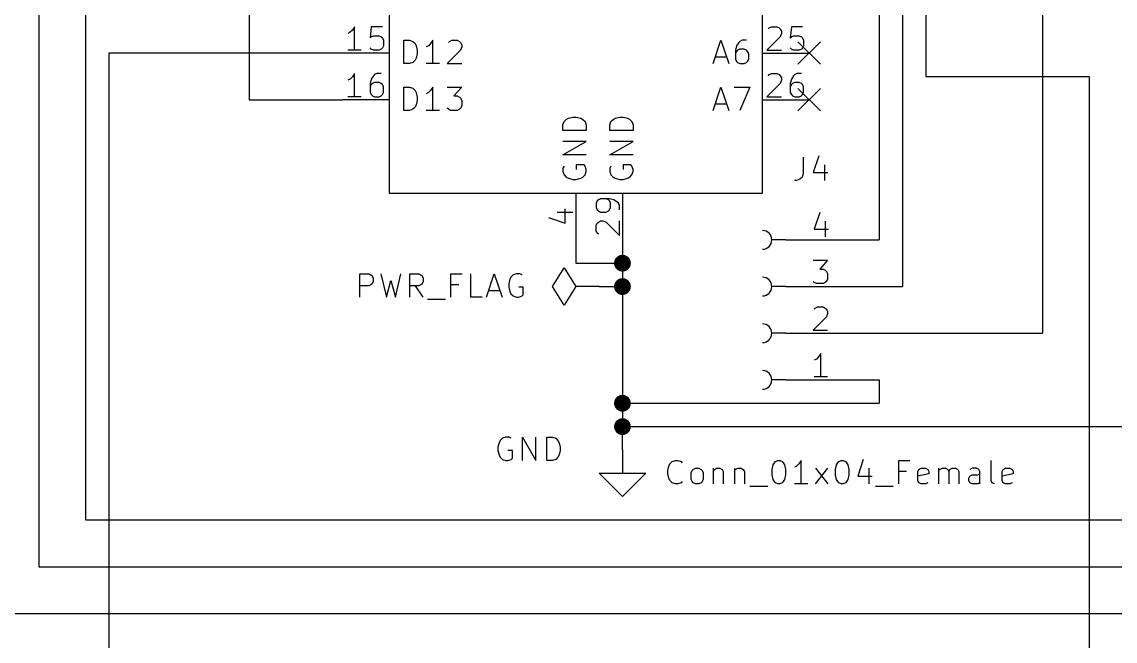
# Model space of a CAD drawing. Extents: x 0.4 to 11.3, y -7.9 to -0.4.
# Drawn here: x 1.713 to 4.055, y -5.359 to -4.033 of the extents above; entities that cross this region are included whole.
import ezdxf

# ---------------------------------------------------------------- set-up
doc = ezdxf.new("R2010")
doc.units = 0
doc.header["$MEASUREMENT"] = 0
for name, color, linetype in [('BLUE2', 5, 'CONTINUOUS'), ('CYAN2', 4, 'CONTINUOUS'), ('GREEN3', 91, 'CONTINUOUS'), ('LYELLOW', 51, 'CONTINUOUS'), ('RED2', 1, 'CONTINUOUS'), ('RED3', 11, 'CONTINUOUS')]:
    doc.layers.add(name, color=color, linetype=linetype)

msp = doc.modelspace()

# ---------------------------------------------------------------- linework, layer by layer
at = {"layer": 'BLUE2', "linetype": 'CONTINUOUS'}
for p, q in [((3.376, -4.076), (3.424, -4.124)), ((3.424, -4.076), (3.376, -4.124)), ((3.376, -4.176), (3.424, -4.224)), ((3.424, -4.176), (3.376, -4.224))]:
    msp.add_line(p, q, dxfattribs=at)
at = {"layer": 'CYAN2', "linetype": 'CONTINUOUS'}
for p, q in [((2.5319, -4.12262), (2.5319, -4.07262)), ((2.5319, -4.07262), (2.54381, -4.07262)), ((2.54381, -4.07262), (2.55095, -4.075)), ((2.55095, -4.075), (2.55571, -4.07976)), ((2.59381, -4.07262), (2.58905, -4.07976)), ((2.59381, -4.12262), (2.59381, -4.07262)), ((2.62714, -4.07738), (2.62952, -4.075)), ((2.62952, -4.075), (2.63428, -4.07262)), ((2.63428, -4.07262), (2.64619, -4.07262)), ((2.64619, -4.07262), (2.65095, -4.075)), ((2.65095, -4.075), (2.65333, -4.07738)), ((3.19428, -4.12262), (3.21095, -4.07262)), ((3.21095, -4.07262), (3.22762, -4.12262)), ((3.25143, -4.075), (3.24905, -4.07738)), ((3.25619, -4.07262), (3.25143, -4.075)), ((3.26571, -4.07262), (3.25619, -4.07262)), ((2.55571, -4.07976), (2.55809, -4.08452)), ((2.55809, -4.08452), (2.56047, -4.09405)), ((2.56047, -4.09405), (2.56047, -4.10119)), ((2.58428, -4.08452), (2.57952, -4.0869)), ((2.58905, -4.07976), (2.58428, -4.08452)), ((2.65333, -4.09405), (2.62476, -4.12262)), ((2.65333, -4.07738), (2.65571, -4.08214)), ((2.65571, -4.0869), (2.65333, -4.09405)), ((2.65571, -4.08214), (2.65571, -4.0869)), ((3.24428, -4.08452), (3.2419, -4.09405)), ((3.2419, -4.09405), (3.2419, -4.11309)), ((3.24428, -4.09643), (3.2419, -4.10119)), ((3.24905, -4.07738), (3.24428, -4.08452)), ((3.24667, -4.09405), (3.24428, -4.09643)), ((3.25143, -4.09167), (3.24667, -4.09405)), ((3.26095, -4.09167), (3.25143, -4.09167)), ((3.26571, -4.09405), (3.26095, -4.09167)), ((3.26809, -4.09643), (3.26571, -4.09405)), ((3.27047, -4.10119), (3.26809, -4.09643)), ((2.55095, -4.12024), (2.54381, -4.12262)), ((2.55571, -4.11547), (2.55095, -4.12024)), ((2.55809, -4.11071), (2.55571, -4.11547)), ((2.56047, -4.10119), (2.55809, -4.11071)), ((3.19905, -4.10833), (3.22285, -4.10833)), ((3.2419, -4.11309), (3.24428, -4.11785)), ((3.24428, -4.11785), (3.24667, -4.12024)), ((3.24667, -4.12024), (3.25143, -4.12262)), ((3.26095, -4.12262), (3.26571, -4.12024)), ((3.26571, -4.12024), (3.26809, -4.11785)), ((3.26809, -4.11785), (3.27047, -4.11309)), ((3.27047, -4.11309), (3.27047, -4.10119)), ((2.54381, -4.12262), (2.5319, -4.12262)), ((2.60809, -4.12262), (2.57952, -4.12262)), ((2.62476, -4.12262), (2.65571, -4.12262)), ((3.25143, -4.12262), (3.26095, -4.12262)), ((2.5319, -4.22262), (2.5319, -4.17262)), ((2.5319, -4.17262), (2.54381, -4.17262)), ((2.54381, -4.17262), (2.55095, -4.175)), ((2.55095, -4.175), (2.55571, -4.17976)), ((2.55571, -4.17976), (2.55809, -4.18452)), ((2.55809, -4.18452), (2.56047, -4.19405)), ((2.58428, -4.18452), (2.57952, -4.1869)), ((2.58905, -4.17976), (2.58428, -4.18452)), ((2.59381, -4.17262), (2.58905, -4.17976)), ((2.59381, -4.22262), (2.59381, -4.17262)), ((2.62476, -4.17262), (2.65571, -4.17262)), ((2.65571, -4.17262), (2.63905, -4.19167)), ((2.63905, -4.19167), (2.64619, -4.19167)), ((2.64619, -4.19167), (2.65095, -4.19405)), ((3.19428, -4.22262), (3.21095, -4.17262)), ((3.21095, -4.17262), (3.22762, -4.22262)), ((3.23952, -4.17262), (3.27285, -4.17262)), ((3.27285, -4.17262), (3.25143, -4.22262)), ((2.55571, -4.21547), (2.55095, -4.22024)), ((2.55809, -4.21071), (2.55571, -4.21547)), ((2.56047, -4.20119), (2.55809, -4.21071)), ((2.56047, -4.19405), (2.56047, -4.20119)), ((2.65095, -4.19405), (2.65333, -4.19643)), ((2.65333, -4.19643), (2.65571, -4.20119)), ((2.65571, -4.21309), (2.65333, -4.21785)), ((2.65571, -4.20119), (2.65571, -4.21309)), ((3.19905, -4.20833), (3.22285, -4.20833)), ((2.54381, -4.22262), (2.5319, -4.22262)), ((2.55095, -4.22024), (2.54381, -4.22262)), ((2.60809, -4.22262), (2.57952, -4.22262)), ((2.62714, -4.22024), (2.62476, -4.21785)), ((2.6319, -4.22262), (2.62714, -4.22024)), ((2.64619, -4.22262), (2.6319, -4.22262)), ((2.65095, -4.22024), (2.64619, -4.22262)), ((2.65333, -4.21785), (2.65095, -4.22024)), ((2.88452, -4.23952), (2.89405, -4.23714)), ((2.89405, -4.23714), (2.90119, -4.23714)), ((2.90119, -4.23714), (2.91071, -4.23952)), ((2.98452, -4.23952), (2.99405, -4.23714)), ((2.99405, -4.23714), (3.00119, -4.23714)), ((3.00119, -4.23714), (3.01071, -4.23952)), ((2.87262, -4.25381), (2.875, -4.24667)), ((2.87262, -4.26571), (2.87262, -4.25381)), ((2.875, -4.24667), (2.87976, -4.2419)), ((2.87976, -4.2419), (2.88452, -4.23952)), ((2.91071, -4.23952), (2.91547, -4.2419)), ((2.91547, -4.2419), (2.92024, -4.24667)), ((2.92024, -4.24667), (2.92262, -4.25381)), ((2.92262, -4.25381), (2.92262, -4.26571)), ((2.97262, -4.25381), (2.975, -4.24667)), ((2.97262, -4.26571), (2.97262, -4.25381)), ((2.975, -4.24667), (2.97976, -4.2419)), ((2.97976, -4.2419), (2.98452, -4.23952)), ((3.01071, -4.23952), (3.01547, -4.2419)), ((3.01547, -4.2419), (3.02024, -4.24667)), ((3.02024, -4.24667), (3.02262, -4.25381)), ((3.02262, -4.25381), (3.02262, -4.26571)), ((2.92262, -4.26571), (2.87262, -4.26571)), ((3.02262, -4.26571), (2.97262, -4.26571)), ((2.87262, -4.31809), (2.92262, -4.28952)), ((2.92262, -4.28952), (2.87262, -4.28952)), ((2.97262, -4.31809), (3.02262, -4.28952)), ((3.02262, -4.28952), (2.97262, -4.28952)), ((2.92262, -4.31809), (2.87262, -4.31809)), ((3.02262, -4.31809), (2.97262, -4.31809)), ((3.38735, -4.32262), (3.38735, -4.35833)), ((3.42068, -4.32024), (3.40878, -4.35595)), ((2.875, -4.3419), (2.87262, -4.34667)), ((2.87262, -4.34667), (2.87262, -4.35381)), ((2.87262, -4.35381), (2.875, -4.36095)), ((2.91785, -4.33952), (2.90119, -4.33952)), ((2.90119, -4.33952), (2.90119, -4.34905)), ((2.92024, -4.3419), (2.91785, -4.33952)), ((2.92262, -4.34905), (2.92024, -4.3419)), ((2.92024, -4.36095), (2.92262, -4.35381)), ((2.92262, -4.35381), (2.92262, -4.34905)), ((2.975, -4.3419), (2.97262, -4.34667)), ((2.97262, -4.34667), (2.97262, -4.35381)), ((2.97262, -4.35381), (2.975, -4.36095)), ((3.01785, -4.33952), (3.00119, -4.33952)), ((3.00119, -4.33952), (3.00119, -4.34905)), ((3.02024, -4.3419), (3.01785, -4.33952)), ((3.02262, -4.34905), (3.02024, -4.3419)), ((3.02024, -4.36095), (3.02262, -4.35381)), ((3.02262, -4.35381), (3.02262, -4.34905)), ((3.40878, -4.35595), (3.43973, -4.35595)), ((3.43259, -4.33928), (3.43259, -4.37262)), ((2.875, -4.36095), (2.87976, -4.36571)), ((2.87976, -4.36571), (2.88452, -4.36809)), ((2.88452, -4.36809), (2.89405, -4.37047)), ((2.89405, -4.37047), (2.90119, -4.37047)), ((2.90119, -4.37047), (2.91071, -4.36809)), ((2.91071, -4.36809), (2.91547, -4.36571)), ((2.91547, -4.36571), (2.92024, -4.36095)), ((2.975, -4.36095), (2.97976, -4.36571)), ((2.97976, -4.36571), (2.98452, -4.36809)), ((2.98452, -4.36809), (2.99405, -4.37047)), ((2.99405, -4.37047), (3.00119, -4.37047)), ((3.00119, -4.37047), (3.01071, -4.36809)), ((3.01071, -4.36809), (3.01547, -4.36571)), ((3.01547, -4.36571), (3.02024, -4.36095)), ((3.37306, -4.37262), (3.3683, -4.37262)), ((3.3802, -4.37024), (3.37306, -4.37262)), ((3.38496, -4.36547), (3.3802, -4.37024)), ((3.38735, -4.35833), (3.38496, -4.36547)), ((2.43735, -4.62262), (2.43735, -4.57262)), ((2.43735, -4.57262), (2.45639, -4.57262)), ((2.45639, -4.57262), (2.46116, -4.575)), ((2.46116, -4.575), (2.46354, -4.57738)), ((2.46354, -4.57738), (2.46592, -4.58214)), ((2.46592, -4.58928), (2.46354, -4.59405)), ((2.46592, -4.58214), (2.46592, -4.58928)), ((2.48258, -4.57262), (2.49449, -4.62262)), ((2.49449, -4.62262), (2.50401, -4.5869)), ((2.50401, -4.5869), (2.51354, -4.62262)), ((2.51354, -4.62262), (2.52544, -4.57262)), ((2.54449, -4.62262), (2.54449, -4.57262)), ((2.54449, -4.57262), (2.56354, -4.57262)), ((2.56354, -4.57262), (2.5683, -4.575)), ((2.5683, -4.575), (2.57068, -4.57738)), ((2.57068, -4.57738), (2.57306, -4.58214)), ((2.57306, -4.58928), (2.57068, -4.59405)), ((2.57306, -4.58214), (2.57306, -4.58928)), ((2.63258, -4.62262), (2.63258, -4.57262)), ((2.63258, -4.57262), (2.65639, -4.57262)), ((2.67544, -4.62262), (2.67544, -4.57262)), ((2.70878, -4.62262), (2.72544, -4.57262)), ((2.72544, -4.57262), (2.74211, -4.62262)), ((2.75878, -4.58452), (2.75639, -4.59405)), ((2.76116, -4.57976), (2.75878, -4.58452)), ((2.76592, -4.575), (2.76116, -4.57976)), ((2.77306, -4.57262), (2.76592, -4.575)), ((2.7802, -4.57262), (2.77306, -4.57262)), ((2.78496, -4.575), (2.7802, -4.57262)), ((2.45639, -4.59881), (2.43735, -4.59881)), ((2.46116, -4.59643), (2.45639, -4.59881)), ((2.46354, -4.59405), (2.46116, -4.59643)), ((2.56354, -4.59881), (2.54449, -4.59881)), ((2.57306, -4.62262), (2.55639, -4.59881)), ((2.5683, -4.59643), (2.56354, -4.59881)), ((2.57068, -4.59405), (2.5683, -4.59643)), ((2.64925, -4.59643), (2.63258, -4.59643)), ((2.71354, -4.60833), (2.73735, -4.60833)), ((2.75639, -4.59405), (2.75639, -4.60119)), ((2.75639, -4.60119), (2.75878, -4.61071)), ((2.75878, -4.61071), (2.76116, -4.61547)), ((2.78735, -4.60119), (2.77782, -4.60119)), ((2.78735, -4.61785), (2.78735, -4.60119)), ((2.58258, -4.62738), (2.62068, -4.62738)), ((2.69925, -4.62262), (2.67544, -4.62262)), ((2.76116, -4.61547), (2.76592, -4.62024)), ((2.76592, -4.62024), (2.77306, -4.62262)), ((2.77306, -4.62262), (2.77782, -4.62262)), ((2.77782, -4.62262), (2.78496, -4.62024)), ((2.78496, -4.62024), (2.78735, -4.61785)), ((2.73571, -4.93452), (2.73333, -4.94404)), ((2.73809, -4.92976), (2.73571, -4.93452)), ((2.74285, -4.925), (2.73809, -4.92976)), ((2.75, -4.92261), (2.74285, -4.925)), ((2.75714, -4.92261), (2.75, -4.92261)), ((2.7619, -4.925), (2.75714, -4.92261)), ((2.78571, -4.97261), (2.78571, -4.92261)), ((2.78571, -4.92261), (2.81428, -4.97261)), ((2.81428, -4.97261), (2.81428, -4.92261)), ((2.83809, -4.97261), (2.83809, -4.92261)), ((2.83809, -4.92261), (2.85, -4.92261)), ((2.85, -4.92261), (2.85714, -4.925)), ((2.85714, -4.925), (2.8619, -4.92976)), ((2.8619, -4.92976), (2.86428, -4.93452)), ((2.86428, -4.93452), (2.86667, -4.94404)), ((2.73333, -4.94404), (2.73333, -4.95119)), ((2.73333, -4.95119), (2.73571, -4.96071)), ((2.73571, -4.96071), (2.73809, -4.96547)), ((2.76428, -4.95119), (2.75476, -4.95119)), ((2.76428, -4.96785), (2.76428, -4.95119)), ((2.86428, -4.96071), (2.8619, -4.96547)), ((2.86667, -4.95119), (2.86428, -4.96071)), ((2.86667, -4.94404), (2.86667, -4.95119)), ((2.73809, -4.96547), (2.74285, -4.97023)), ((2.74285, -4.97023), (2.75, -4.97261)), ((2.75, -4.97261), (2.75476, -4.97261)), ((2.75476, -4.97261), (2.7619, -4.97023)), ((2.7619, -4.97023), (2.76428, -4.96785)), ((2.85, -4.97261), (2.83809, -4.97261)), ((2.85714, -4.97023), (2.85, -4.97261)), ((2.8619, -4.96547), (2.85714, -4.97023)), ((3.09687, -4.99405), (3.09925, -4.98452)), ((3.09925, -4.98452), (3.10163, -4.97976)), ((3.10163, -4.97976), (3.10639, -4.975)), ((3.10639, -4.975), (3.11354, -4.97262)), ((3.11354, -4.97262), (3.1183, -4.97262)), ((3.1183, -4.97262), (3.12544, -4.975)), ((3.12544, -4.975), (3.12782, -4.97738)), ((3.32068, -4.99167), (3.32306, -4.98214)), ((3.32306, -4.98214), (3.32544, -4.97738)), ((3.32544, -4.97738), (3.32782, -4.975)), ((3.32782, -4.975), (3.33258, -4.97262)), ((3.33258, -4.97262), (3.33735, -4.97262)), ((3.33735, -4.97262), (3.34211, -4.975)), ((3.34211, -4.975), (3.34449, -4.97738)), ((3.34449, -4.97738), (3.34687, -4.98214)), ((3.34687, -4.98214), (3.34925, -4.99167)), ((3.37306, -4.98452), (3.3683, -4.9869)), ((3.37782, -4.97976), (3.37306, -4.98452)), ((3.38258, -4.97262), (3.37782, -4.97976)), ((3.38258, -5.02262), (3.38258, -4.97262)), ((3.45639, -4.99167), (3.45878, -4.98214)), ((3.45878, -4.98214), (3.46116, -4.97738)), ((3.46116, -4.97738), (3.46354, -4.975)), ((3.46354, -4.975), (3.4683, -4.97262)), ((3.4683, -4.97262), (3.47306, -4.97262)), ((3.47306, -4.97262), (3.47782, -4.975)), ((3.47782, -4.975), (3.4802, -4.97738)), ((3.4802, -4.97738), (3.48258, -4.98214)), ((3.48258, -4.98214), (3.48496, -4.99167)), ((3.51592, -4.97024), (3.50401, -5.00595)), ((3.59211, -5.02262), (3.59211, -4.97262)), ((3.59211, -4.97262), (3.61592, -4.97262)), ((3.78973, -5.01547), (3.78973, -4.97262)), ((3.09687, -5.00119), (3.09687, -4.99405)), ((3.09925, -5.01071), (3.09687, -5.00119)), ((3.10163, -5.01547), (3.09925, -5.01071)), ((3.14687, -4.99881), (3.14925, -4.99405)), ((3.14687, -5.01309), (3.14687, -4.99881)), ((3.14925, -4.99405), (3.15163, -4.99167)), ((3.15163, -4.99167), (3.15639, -4.98928)), ((3.15639, -4.98928), (3.16354, -4.98928)), ((3.16354, -4.98928), (3.1683, -4.99167)), ((3.1683, -4.99167), (3.17068, -4.99405)), ((3.17068, -4.99405), (3.17306, -4.99881)), ((3.17306, -4.99881), (3.17306, -5.01309)), ((3.19449, -4.98928), (3.19449, -5.02262)), ((3.19449, -4.99405), (3.19687, -4.99167)), ((3.19687, -4.99167), (3.20163, -4.98928)), ((3.20163, -4.98928), (3.20878, -4.98928)), ((3.20878, -4.98928), (3.21354, -4.99167)), ((3.21354, -4.99167), (3.21592, -4.99643)), ((3.21592, -4.99643), (3.21592, -5.02262)), ((3.23973, -4.98928), (3.23973, -5.02262)), ((3.23973, -4.99405), (3.24211, -4.99167)), ((3.24211, -4.99167), (3.24687, -4.98928)), ((3.24687, -4.98928), (3.25401, -4.98928)), ((3.25401, -4.98928), (3.25878, -4.99167)), ((3.25878, -4.99167), (3.26116, -4.99643)), ((3.26116, -4.99643), (3.26116, -5.02262)), ((3.32068, -5.00357), (3.32068, -4.99167)), ((3.32306, -5.01309), (3.32068, -5.00357)), ((3.34925, -5.00357), (3.34687, -5.01309)), ((3.34925, -4.99167), (3.34925, -5.00357)), ((3.41354, -5.02262), (3.43973, -4.98928)), ((3.41354, -4.98928), (3.43973, -5.02262)), ((3.45639, -5.00357), (3.45639, -4.99167)), ((3.45878, -5.01309), (3.45639, -5.00357)), ((3.48496, -5.00357), (3.48258, -5.01309)), ((3.48496, -4.99167), (3.48496, -5.00357)), ((3.50401, -5.00595), (3.53496, -5.00595)), ((3.52782, -4.98928), (3.52782, -5.02262)), ((3.60878, -4.99643), (3.59211, -4.99643)), ((3.63258, -4.99643), (3.63496, -4.99167)), ((3.63258, -5.01547), (3.63258, -4.99643)), ((3.65639, -5.00119), (3.63258, -5.00595)), ((3.63496, -4.99167), (3.63973, -4.98928)), ((3.63973, -4.98928), (3.64925, -4.98928)), ((3.64925, -4.98928), (3.65401, -4.99167)), ((3.65401, -4.99167), (3.65639, -4.99643)), ((3.65639, -4.99643), (3.65639, -5.00119)), ((3.67782, -5.02262), (3.67782, -4.98928)), ((3.67782, -4.99405), (3.6802, -4.99167)), ((3.6802, -4.99167), (3.68496, -4.98928)), ((3.68496, -4.98928), (3.69211, -4.98928)), ((3.69211, -4.98928), (3.69687, -4.99167)), ((3.69687, -4.99167), (3.69925, -4.99643)), ((3.69925, -4.99643), (3.70163, -4.99167)), ((3.69925, -4.99643), (3.69925, -5.02262)), ((3.70163, -4.99167), (3.70639, -4.98928)), ((3.70639, -4.98928), (3.71354, -4.98928)), ((3.71354, -4.98928), (3.7183, -4.99167)), ((3.7183, -4.99167), (3.72068, -4.99643)), ((3.72068, -4.99643), (3.72068, -5.02262)), ((3.74211, -5.01071), (3.74449, -5.00595)), ((3.74211, -5.01547), (3.74211, -5.01071)), ((3.74925, -4.98928), (3.74449, -4.99167)), ((3.74449, -5.00595), (3.74925, -5.00357)), ((3.75878, -4.98928), (3.74925, -4.98928)), ((3.74925, -5.00357), (3.76116, -5.00357)), ((3.76354, -4.99167), (3.75878, -4.98928)), ((3.76116, -5.00357), (3.76592, -5.00119)), ((3.76592, -4.99643), (3.76354, -4.99167)), ((3.76592, -5.02262), (3.76592, -4.99643)), ((3.81354, -4.99643), (3.81592, -4.99167)), ((3.81354, -5.01547), (3.81354, -4.99643)), ((3.83735, -5.00119), (3.81354, -5.00595)), ((3.81592, -4.99167), (3.82068, -4.98928)), ((3.82068, -4.98928), (3.8302, -4.98928)), ((3.8302, -4.98928), (3.83496, -4.99167)), ((3.83496, -4.99167), (3.83735, -4.99643)), ((3.83735, -4.99643), (3.83735, -5.00119)), ((3.10639, -5.02024), (3.10163, -5.01547)), ((3.11354, -5.02262), (3.10639, -5.02024)), ((3.1183, -5.02262), (3.11354, -5.02262)), ((3.12544, -5.02024), (3.1183, -5.02262)), ((3.12782, -5.01785), (3.12544, -5.02024)), ((3.14925, -5.01785), (3.14687, -5.01309)), ((3.15163, -5.02024), (3.14925, -5.01785)), ((3.15639, -5.02262), (3.15163, -5.02024)), ((3.16354, -5.02262), (3.15639, -5.02262)), ((3.1683, -5.02024), (3.16354, -5.02262)), ((3.17068, -5.01785), (3.1683, -5.02024)), ((3.17306, -5.01309), (3.17068, -5.01785)), ((3.27306, -5.02738), (3.31116, -5.02738)), ((3.32544, -5.01785), (3.32306, -5.01309)), ((3.32782, -5.02024), (3.32544, -5.01785)), ((3.33258, -5.02262), (3.32782, -5.02024)), ((3.33735, -5.02262), (3.33258, -5.02262)), ((3.34211, -5.02024), (3.33735, -5.02262)), ((3.34449, -5.01785), (3.34211, -5.02024)), ((3.34687, -5.01309), (3.34449, -5.01785)), ((3.39687, -5.02262), (3.3683, -5.02262)), ((3.46116, -5.01785), (3.45878, -5.01309)), ((3.46354, -5.02024), (3.46116, -5.01785)), ((3.4683, -5.02262), (3.46354, -5.02024)), ((3.47306, -5.02262), (3.4683, -5.02262)), ((3.47782, -5.02024), (3.47306, -5.02262)), ((3.4802, -5.01785), (3.47782, -5.02024)), ((3.48258, -5.01309), (3.4802, -5.01785)), ((3.54211, -5.02738), (3.5802, -5.02738)), ((3.63496, -5.02024), (3.63258, -5.01547)), ((3.63973, -5.02262), (3.63496, -5.02024)), ((3.64925, -5.02262), (3.63973, -5.02262)), ((3.65401, -5.02024), (3.64925, -5.02262)), ((3.74449, -5.02024), (3.74211, -5.01547)), ((3.74925, -5.02262), (3.74449, -5.02024)), ((3.76116, -5.02262), (3.74925, -5.02262)), ((3.76592, -5.02024), (3.76116, -5.02262)), ((3.79211, -5.02024), (3.78973, -5.01547)), ((3.79687, -5.02262), (3.79211, -5.02024)), ((3.81592, -5.02024), (3.81354, -5.01547)), ((3.82068, -5.02262), (3.81592, -5.02024)), ((3.8302, -5.02262), (3.82068, -5.02262)), ((3.83496, -5.02024), (3.8302, -5.02262))]:
    msp.add_line(p, q, dxfattribs=at)
at = {"layer": 'GREEN3', "linetype": 'CONTINUOUS'}
for p, q in [((3.9, -1.75), (3.9, -4.7)), ((2.2, -2.25), (2.2, -4.2)), ((3.65, -2.6), (3.65, -4.15)), ((1.85, -3.1), (1.85, -5.1)), ((1.75, -3.2), (1.75, -5.2)), ((3.55, -3.9), (3.55, -4.5)), ((3.6, -4), (3.6, -4.6)), ((1.9, -4.1), (1.9, -6.25)), ((2.4, -4.1), (1.9, -4.1)), ((3.65, -4.15), (4, -4.15)), ((4, -4.15), (4, -6.6)), ((2.2, -4.2), (2.4, -4.2)), ((2.9, -4.5), (2.9, -4.55)), ((3, -4.5), (3, -4.55)), ((3.5, -4.5), (3.55, -4.5)), ((2.9, -4.55), (3, -4.55)), ((3, -4.55), (3, -4.6)), ((2.95, -4.6), (3, -4.6)), ((3, -4.6), (3, -4.85)), ((3.5, -4.6), (3.6, -4.6)), ((3.5, -4.7), (3.9, -4.7)), ((3.5, -4.8), (3.55, -4.8)), ((3.55, -4.8), (3.55, -4.85)), ((3, -4.85), (3.55, -4.85)), ((3, -4.85), (3, -4.9)), ((3, -4.9), (4.35, -4.9)), ((3, -4.95), (3, -4.9)), ((1.85, -5.1), (7.85, -5.1)), ((1.75, -5.2), (7.9, -5.2)), ((1.6, -5.3), (7.95, -5.3))]:
    msp.add_line(p, q, dxfattribs=at)
at = {"layer": 'GREEN3', "const_width": 0.018}
for points in [[(2.991, -4.55, 1), (3.009, -4.55, 1)], [(2.991, -4.6, 1), (3.009, -4.6, 1)], [(2.991, -4.85, 1), (3.009, -4.85, 1)], [(2.991, -4.9, 1), (3.009, -4.9, 1)]]:
    msp.add_lwpolyline(points, format="xyb", close=True, dxfattribs=at)
at = {"layer": 'LYELLOW', "linetype": 'CONTINUOUS'}
for p, q in [((2.5, -2.6), (2.5, -4.4)), ((3.3, -4.4), (3.3, -2.6)), ((2.5, -4.4), (3.3, -4.4))]:
    msp.add_line(p, q, dxfattribs=at)
at = {"layer": 'RED2', "linetype": 'CONTINUOUS'}
for p, q in [((2.5, -2.6), (2.5, -4.4)), ((2.5, -2.6), (2.5, -4.4)), ((3.3, -4.4), (3.3, -2.6)), ((3.3, -4.4), (3.3, -2.6)), ((2.5, -4.1), (2.4, -4.1)), ((3.3, -4.1), (3.4, -4.1)), ((2.5, -4.2), (2.4, -4.2)), ((3.3, -4.2), (3.4, -4.2)), ((2.5, -4.4), (3.3, -4.4)), ((2.5, -4.4), (3.3, -4.4)), ((2.9, -4.4), (2.9, -4.5)), ((3, -4.4), (3, -4.5)), ((3.35, -4.5), (3.32, -4.5)), ((3.35, -4.5), (3.5, -4.5)), ((2.85, -4.6), (2.875, -4.56)), ((2.875, -4.56), (2.9, -4.6)), ((2.875, -4.64), (2.85, -4.6)), ((2.9, -4.6), (2.875, -4.64)), ((2.95, -4.6), (2.9, -4.6)), ((3.35, -4.6), (3.32, -4.6)), ((3.35, -4.6), (3.5, -4.6)), ((3.35, -4.7), (3.32, -4.7)), ((3.35, -4.7), (3.5, -4.7)), ((3.35, -4.8), (3.32, -4.8)), ((3.35, -4.8), (3.5, -4.8)), ((3, -4.95), (3, -5)), ((3, -5.05), (2.95, -5)), ((2.95, -5), (3, -5)), ((3, -5), (3.05, -5)), ((3.05, -5), (3, -5.05))]:
    msp.add_line(p, q, dxfattribs=at)
at = {"layer": 'RED2'}
for centre in [(3.3, -4.5), (3.3, -4.6), (3.3, -4.7), (3.3, -4.8)]:
    msp.add_arc(centre, 0.02, -449.9, -270.1, dxfattribs=at)
at = {"layer": 'RED3', "linetype": 'CONTINUOUS'}
for p, q in [((2.42143, -4.05076), (2.41667, -4.05552)), ((2.42619, -4.04362), (2.42143, -4.05076)), ((2.42619, -4.09362), (2.42619, -4.04362)), ((2.4619, -4.04362), (2.45952, -4.06743)), ((2.48571, -4.04362), (2.4619, -4.04362)), ((3.3119, -4.04838), (3.31428, -4.046)), ((3.31428, -4.046), (3.31905, -4.04362)), ((3.31905, -4.04362), (3.33095, -4.04362)), ((3.33095, -4.04362), (3.33571, -4.046)), ((3.33571, -4.046), (3.33809, -4.04838)), ((3.33809, -4.04838), (3.34047, -4.05314)), ((3.3619, -4.04362), (3.35952, -4.06743)), ((3.38571, -4.04362), (3.3619, -4.04362)), ((2.41667, -4.05552), (2.4119, -4.0579)), ((2.45952, -4.06743), (2.4619, -4.06505)), ((2.4619, -4.06505), (2.46667, -4.06267)), ((2.46667, -4.06267), (2.47857, -4.06267)), ((2.47857, -4.06267), (2.48333, -4.06505)), ((2.48333, -4.06505), (2.48571, -4.06743)), ((2.48571, -4.06743), (2.48809, -4.07219)), ((2.48809, -4.07219), (2.48809, -4.08409)), ((3.33809, -4.06505), (3.30952, -4.09362)), ((3.34047, -4.0579), (3.33809, -4.06505)), ((3.34047, -4.05314), (3.34047, -4.0579)), ((3.35952, -4.06743), (3.3619, -4.06505)), ((3.3619, -4.06505), (3.36667, -4.06267)), ((3.36667, -4.06267), (3.37857, -4.06267)), ((3.37857, -4.06267), (3.38333, -4.06505)), ((3.38333, -4.06505), (3.38571, -4.06743)), ((3.38571, -4.06743), (3.38809, -4.07219)), ((3.38809, -4.07219), (3.38809, -4.08409)), ((2.44047, -4.09362), (2.4119, -4.09362)), ((2.4619, -4.09124), (2.45952, -4.08885)), ((2.46667, -4.09362), (2.4619, -4.09124)), ((2.47857, -4.09362), (2.46667, -4.09362)), ((2.48333, -4.09124), (2.47857, -4.09362)), ((2.48571, -4.08885), (2.48333, -4.09124)), ((2.48809, -4.08409), (2.48571, -4.08885)), ((3.30952, -4.09362), (3.34047, -4.09362)), ((3.3619, -4.09124), (3.35952, -4.08885)), ((3.36667, -4.09362), (3.3619, -4.09124)), ((3.37857, -4.09362), (3.36667, -4.09362)), ((3.38333, -4.09124), (3.37857, -4.09362)), ((3.38571, -4.08885), (3.38333, -4.09124)), ((3.38809, -4.08409), (3.38571, -4.08885)), ((2.42619, -4.14362), (2.42143, -4.15076)), ((2.42619, -4.19362), (2.42619, -4.14362)), ((2.47381, -4.14362), (2.46905, -4.146)), ((2.48333, -4.14362), (2.47381, -4.14362)), ((3.31428, -4.146), (3.31905, -4.14362)), ((3.31905, -4.14362), (3.33095, -4.14362)), ((3.33095, -4.14362), (3.33571, -4.146)), ((3.37381, -4.14362), (3.36905, -4.146)), ((3.38333, -4.14362), (3.37381, -4.14362)), ((2.41667, -4.15552), (2.4119, -4.1579)), ((2.42143, -4.15076), (2.41667, -4.15552)), ((2.4619, -4.15552), (2.45952, -4.16505)), ((2.45952, -4.16505), (2.45952, -4.18409)), ((2.4619, -4.16743), (2.45952, -4.17219)), ((2.46667, -4.14838), (2.4619, -4.15552)), ((2.46428, -4.16505), (2.4619, -4.16743)), ((2.46905, -4.16267), (2.46428, -4.16505)), ((2.46905, -4.146), (2.46667, -4.14838)), ((2.47857, -4.16267), (2.46905, -4.16267)), ((2.48333, -4.16505), (2.47857, -4.16267)), ((2.48571, -4.16743), (2.48333, -4.16505)), ((2.48809, -4.17219), (2.48571, -4.16743)), ((3.33809, -4.16505), (3.30952, -4.19362)), ((3.3119, -4.14838), (3.31428, -4.146)), ((3.33571, -4.146), (3.33809, -4.14838)), ((3.33809, -4.14838), (3.34047, -4.15314)), ((3.34047, -4.1579), (3.33809, -4.16505)), ((3.34047, -4.15314), (3.34047, -4.1579)), ((3.3619, -4.15552), (3.35952, -4.16505)), ((3.35952, -4.16505), (3.35952, -4.18409)), ((3.3619, -4.16743), (3.35952, -4.17219)), ((3.36667, -4.14838), (3.3619, -4.15552)), ((3.36428, -4.16505), (3.3619, -4.16743)), ((3.36905, -4.16267), (3.36428, -4.16505)), ((3.36905, -4.146), (3.36667, -4.14838)), ((3.37857, -4.16267), (3.36905, -4.16267)), ((3.38333, -4.16505), (3.37857, -4.16267)), ((3.38571, -4.16743), (3.38333, -4.16505)), ((3.38809, -4.17219), (3.38571, -4.16743)), ((2.45952, -4.18409), (2.4619, -4.18885)), ((2.4619, -4.18885), (2.46428, -4.19124)), ((2.46428, -4.19124), (2.46905, -4.19362)), ((2.47857, -4.19362), (2.48333, -4.19124)), ((2.48333, -4.19124), (2.48571, -4.18885)), ((2.48571, -4.18885), (2.48809, -4.18409)), ((2.48809, -4.18409), (2.48809, -4.17219)), ((3.35952, -4.18409), (3.3619, -4.18885)), ((3.3619, -4.18885), (3.36428, -4.19124)), ((3.36428, -4.19124), (3.36905, -4.19362)), ((3.37857, -4.19362), (3.38333, -4.19124)), ((3.38333, -4.19124), (3.38571, -4.18885)), ((3.38571, -4.18885), (3.38809, -4.18409)), ((3.38809, -4.18409), (3.38809, -4.17219)), ((2.44047, -4.19362), (2.4119, -4.19362)), ((2.46905, -4.19362), (2.47857, -4.19362)), ((3.30952, -4.19362), (3.34047, -4.19362)), ((3.36905, -4.19362), (3.37857, -4.19362)), ((2.946, -4.41667), (2.94362, -4.42143)), ((2.94362, -4.42143), (2.94362, -4.43095)), ((2.94838, -4.41428), (2.946, -4.41667)), ((2.95314, -4.4119), (2.94838, -4.41428)), ((2.97219, -4.4119), (2.95314, -4.4119)), ((2.96981, -4.41428), (2.96505, -4.4119)), ((2.97219, -4.41667), (2.96981, -4.41428)), ((2.98171, -4.41428), (2.97219, -4.4119)), ((2.97457, -4.42143), (2.97219, -4.41667)), ((2.97457, -4.43095), (2.97457, -4.42143)), ((2.98885, -4.41905), (2.98171, -4.41428)), ((2.99124, -4.42143), (2.98885, -4.41905)), ((2.99362, -4.42619), (2.99124, -4.42143)), ((2.99362, -4.43571), (2.99362, -4.42619)), ((2.86028, -4.44047), (2.89362, -4.44047)), ((2.87695, -4.46428), (2.87695, -4.43333)), ((2.94362, -4.43095), (2.946, -4.43571)), ((2.946, -4.43571), (2.94838, -4.43809)), ((2.94838, -4.43809), (2.95314, -4.44047)), ((2.95314, -4.44047), (2.96505, -4.44047)), ((2.96505, -4.44047), (2.96981, -4.43809)), ((2.96981, -4.43809), (2.97219, -4.43571)), ((2.97219, -4.43571), (2.97457, -4.43095)), ((3.42262, -4.44124), (3.41071, -4.47695)), ((2.84124, -4.45238), (2.87695, -4.46428)), ((2.94362, -4.46905), (2.946, -4.46428)), ((2.94362, -4.48095), (2.94362, -4.46905)), ((2.946, -4.46428), (2.94838, -4.4619)), ((2.94838, -4.4619), (2.95314, -4.45952)), ((2.95314, -4.45952), (2.9579, -4.45952)), ((2.9579, -4.45952), (2.96505, -4.4619)), ((2.96505, -4.4619), (2.99362, -4.49047)), ((2.99362, -4.49047), (2.99362, -4.45952)), ((3.43452, -4.46028), (3.43452, -4.49362)), ((2.946, -4.48571), (2.94362, -4.48095)), ((2.94838, -4.48809), (2.946, -4.48571)), ((3.41071, -4.47695), (3.44167, -4.47695)), ((3.40833, -4.54362), (3.43928, -4.54362)), ((3.43928, -4.54362), (3.42262, -4.56267)), ((3.42262, -4.56267), (3.42976, -4.56267)), ((3.42976, -4.56267), (3.43452, -4.56505)), ((3.43452, -4.56505), (3.4369, -4.56743)), ((3.41071, -4.59124), (3.40833, -4.58885)), ((3.4369, -4.58885), (3.43452, -4.59124)), ((3.4369, -4.56743), (3.43928, -4.57219)), ((3.43928, -4.58409), (3.4369, -4.58885)), ((3.43928, -4.57219), (3.43928, -4.58409)), ((3.41547, -4.59362), (3.41071, -4.59124)), ((3.42976, -4.59362), (3.41547, -4.59362)), ((3.43452, -4.59124), (3.42976, -4.59362)), ((3.41071, -4.64838), (3.41309, -4.646)), ((3.41309, -4.646), (3.41785, -4.64362)), ((3.41785, -4.64362), (3.42976, -4.64362)), ((3.42976, -4.64362), (3.43452, -4.646)), ((3.43452, -4.646), (3.4369, -4.64838)), ((3.4369, -4.64838), (3.43928, -4.65314)), ((3.43928, -4.6579), (3.4369, -4.66505)), ((3.43928, -4.65314), (3.43928, -4.6579)), ((3.4369, -4.66505), (3.40833, -4.69362)), ((3.40833, -4.69362), (3.43928, -4.69362)), ((3.42024, -4.75076), (3.41547, -4.75552)), ((3.425, -4.74362), (3.42024, -4.75076)), ((3.425, -4.79362), (3.425, -4.74362)), ((3.41547, -4.75552), (3.41071, -4.7579)), ((3.43928, -4.79362), (3.41071, -4.79362))]:
    msp.add_line(p, q, dxfattribs=at)

doc.saveas('drawing.dxf')
